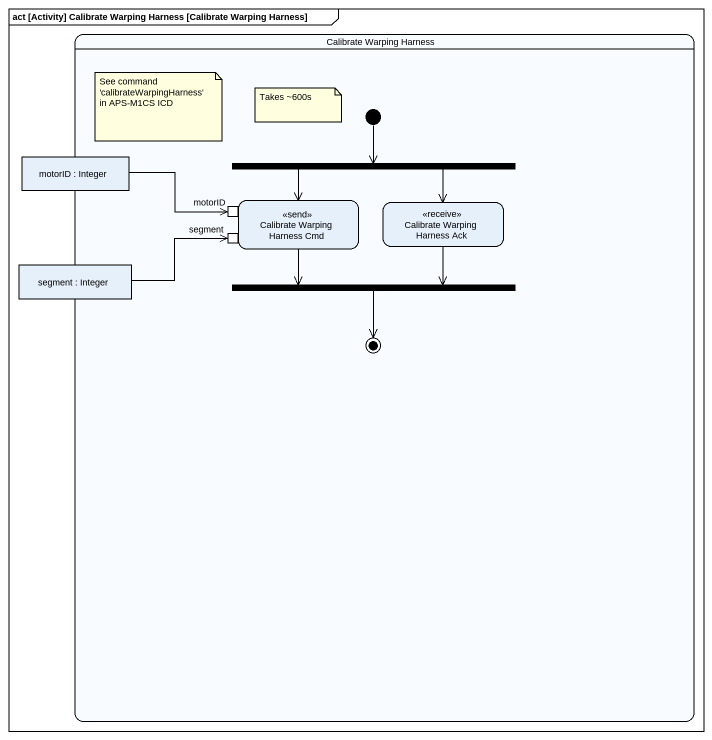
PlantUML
@startuml
mainframe act [Activity] Calibrate Warping Harness [Calibrate Warping Harness]
hide empty description
state "Calibrate Warping Harness" as Calibrate_Warping_Harness {
  state "motorID : Integer" as motorID <<object>>
  state fork1 <<fork>>
  state "Calibrate Warping Harness Cmd" as Calibrate_Warping_Harness_2 <<send>> {
    state "motorID" as motorID_2 <<inputPin>>
    state segment <<inputPin>>
  }
  state "Calibrate Warping Harness Ack" as Calibrate_Warping_Harness_3 <<receive>>
  state "segment : Integer" as segment_2 <<object>>
  state fork2 <<join>>
  [*] --> fork1
  fork2 --> [*]
}
motorID -right-> motorID_2
fork1 --> Calibrate_Warping_Harness_2
fork1 --> Calibrate_Warping_Harness_3
Calibrate_Warping_Harness_2 --> fork2
Calibrate_Warping_Harness_3 --> fork2
segment_2 -right-> segment
note as N1
  See command 'calibrateWarpingHarness' in APS-M1CS ICD
end note
note as N2
  Takes ~600s
end note
@enduml
